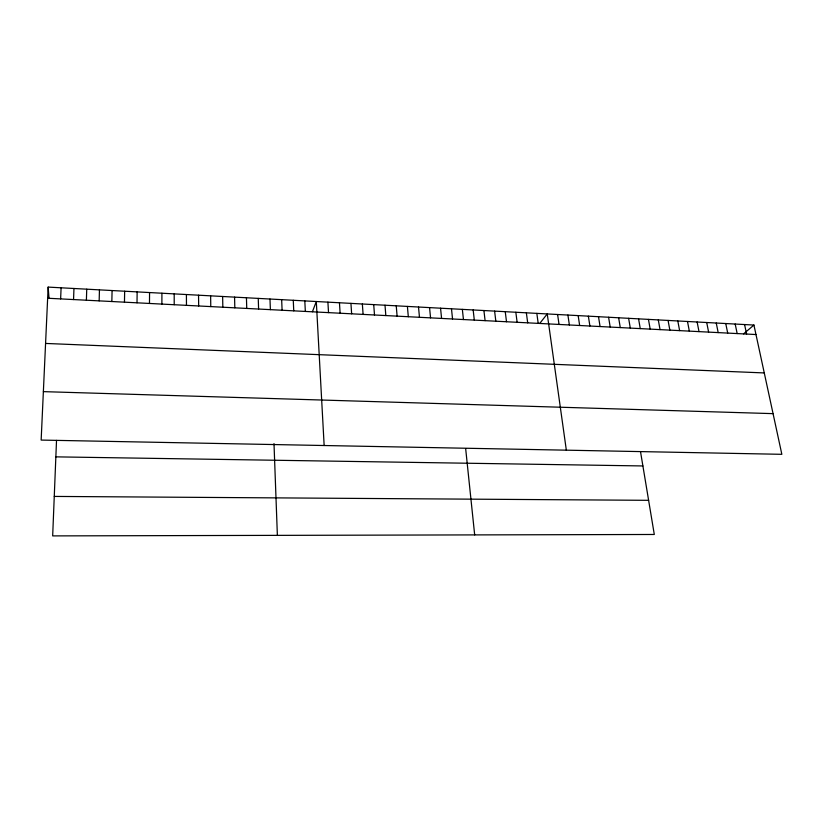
<?xml version="1.0" encoding="UTF-8"?>
<svg xmlns="http://www.w3.org/2000/svg" width="823" height="823" viewBox="0 0 823 823"><rect width="100%" height="100%" fill="white"/><g stroke="black" fill="none" stroke-linecap="round" stroke-linejoin="round"><path stroke-width="1.23" d="M161.884 304.088L161.915 293.225M149.477 303.45L149.57 292.556M137.009 302.813L137.143 291.887M124.468 302.175L124.654 291.219M111.846 301.527L112.082 290.54M99.161 300.879L99.449 289.861M86.394 300.22L86.734 289.182M73.556 299.562L73.957 288.492M60.635 298.903L61.097 287.803M56.52 440.387L52.672 535.896L654.295 534.477L640.561 451.909M48.156 287.104L41.15 440.079L781.85 454.317L753.93 325.054L48.156 287.104L49.03 298.265M312.411 311.763L316.299 301.527L324.149 445.521M539.754 323.418L547.244 313.944L566.337 450.171M743.57 333.871L753.93 325.054M54.267 496.423L648.617 500.322M55.861 456.858L642.897 465.952M43.372 391.635L773.064 413.64M45.574 343.438L764.269 372.932M47.652 298.235L755.977 334.539M744.578 324.55L746.595 334.056M735.186 324.046L737.171 333.572M725.742 323.542L727.707 333.089M716.247 323.028L718.181 332.605M706.71 322.513L708.613 332.111M697.122 321.999L699.005 331.618M687.493 321.484L689.335 331.124M677.802 320.96L679.623 330.63M668.07 320.435L669.86 330.126M658.287 319.91L660.046 329.622M648.452 319.386L650.18 329.118M638.566 318.851L640.263 328.603M628.628 318.316L630.295 328.099M618.639 317.781L620.275 327.585M608.598 317.246L610.193 327.07M598.506 316.701L600.07 326.546M588.363 316.155L589.896 326.021M578.168 315.6L579.659 325.507M567.911 315.055L569.372 324.972M557.603 314.499L559.033 324.447M536.833 313.378L538.191 323.377M526.36 312.822L527.687 322.842M515.836 312.256L517.122 322.297M505.25 311.68L506.505 321.752M494.613 311.115L495.827 321.207M483.914 310.538L485.097 320.651M473.163 309.962L474.305 320.106M462.351 309.376L463.452 319.55M451.477 308.79L452.547 318.985M465.653 448.556L474.676 534.899M440.552 308.203L441.581 318.429M429.565 307.617L430.552 317.863M418.516 307.02L419.463 317.287M407.406 306.423L408.311 316.721M396.233 305.827L397.108 316.145M384.999 305.22L385.833 315.569M373.714 304.613L374.496 314.983M362.357 304.006L363.097 314.407M350.937 303.389L351.637 313.81M339.457 302.771L340.115 313.224M327.904 302.144L328.521 312.627M304.808 300.909L305.343 311.444M293.266 300.282L293.749 310.847M281.661 299.665L282.094 310.25M269.985 299.037L270.376 309.654M273.997 443.607L277.372 535.361M258.247 298.399L258.597 309.047M246.437 297.772L246.746 308.44M234.565 297.134L234.822 307.823M222.632 296.486L222.838 307.216M210.626 295.838L210.781 306.598M198.549 295.19L198.662 305.971M186.41 294.541L186.471 305.354M174.198 293.883L174.209 304.716"/></g></svg>
